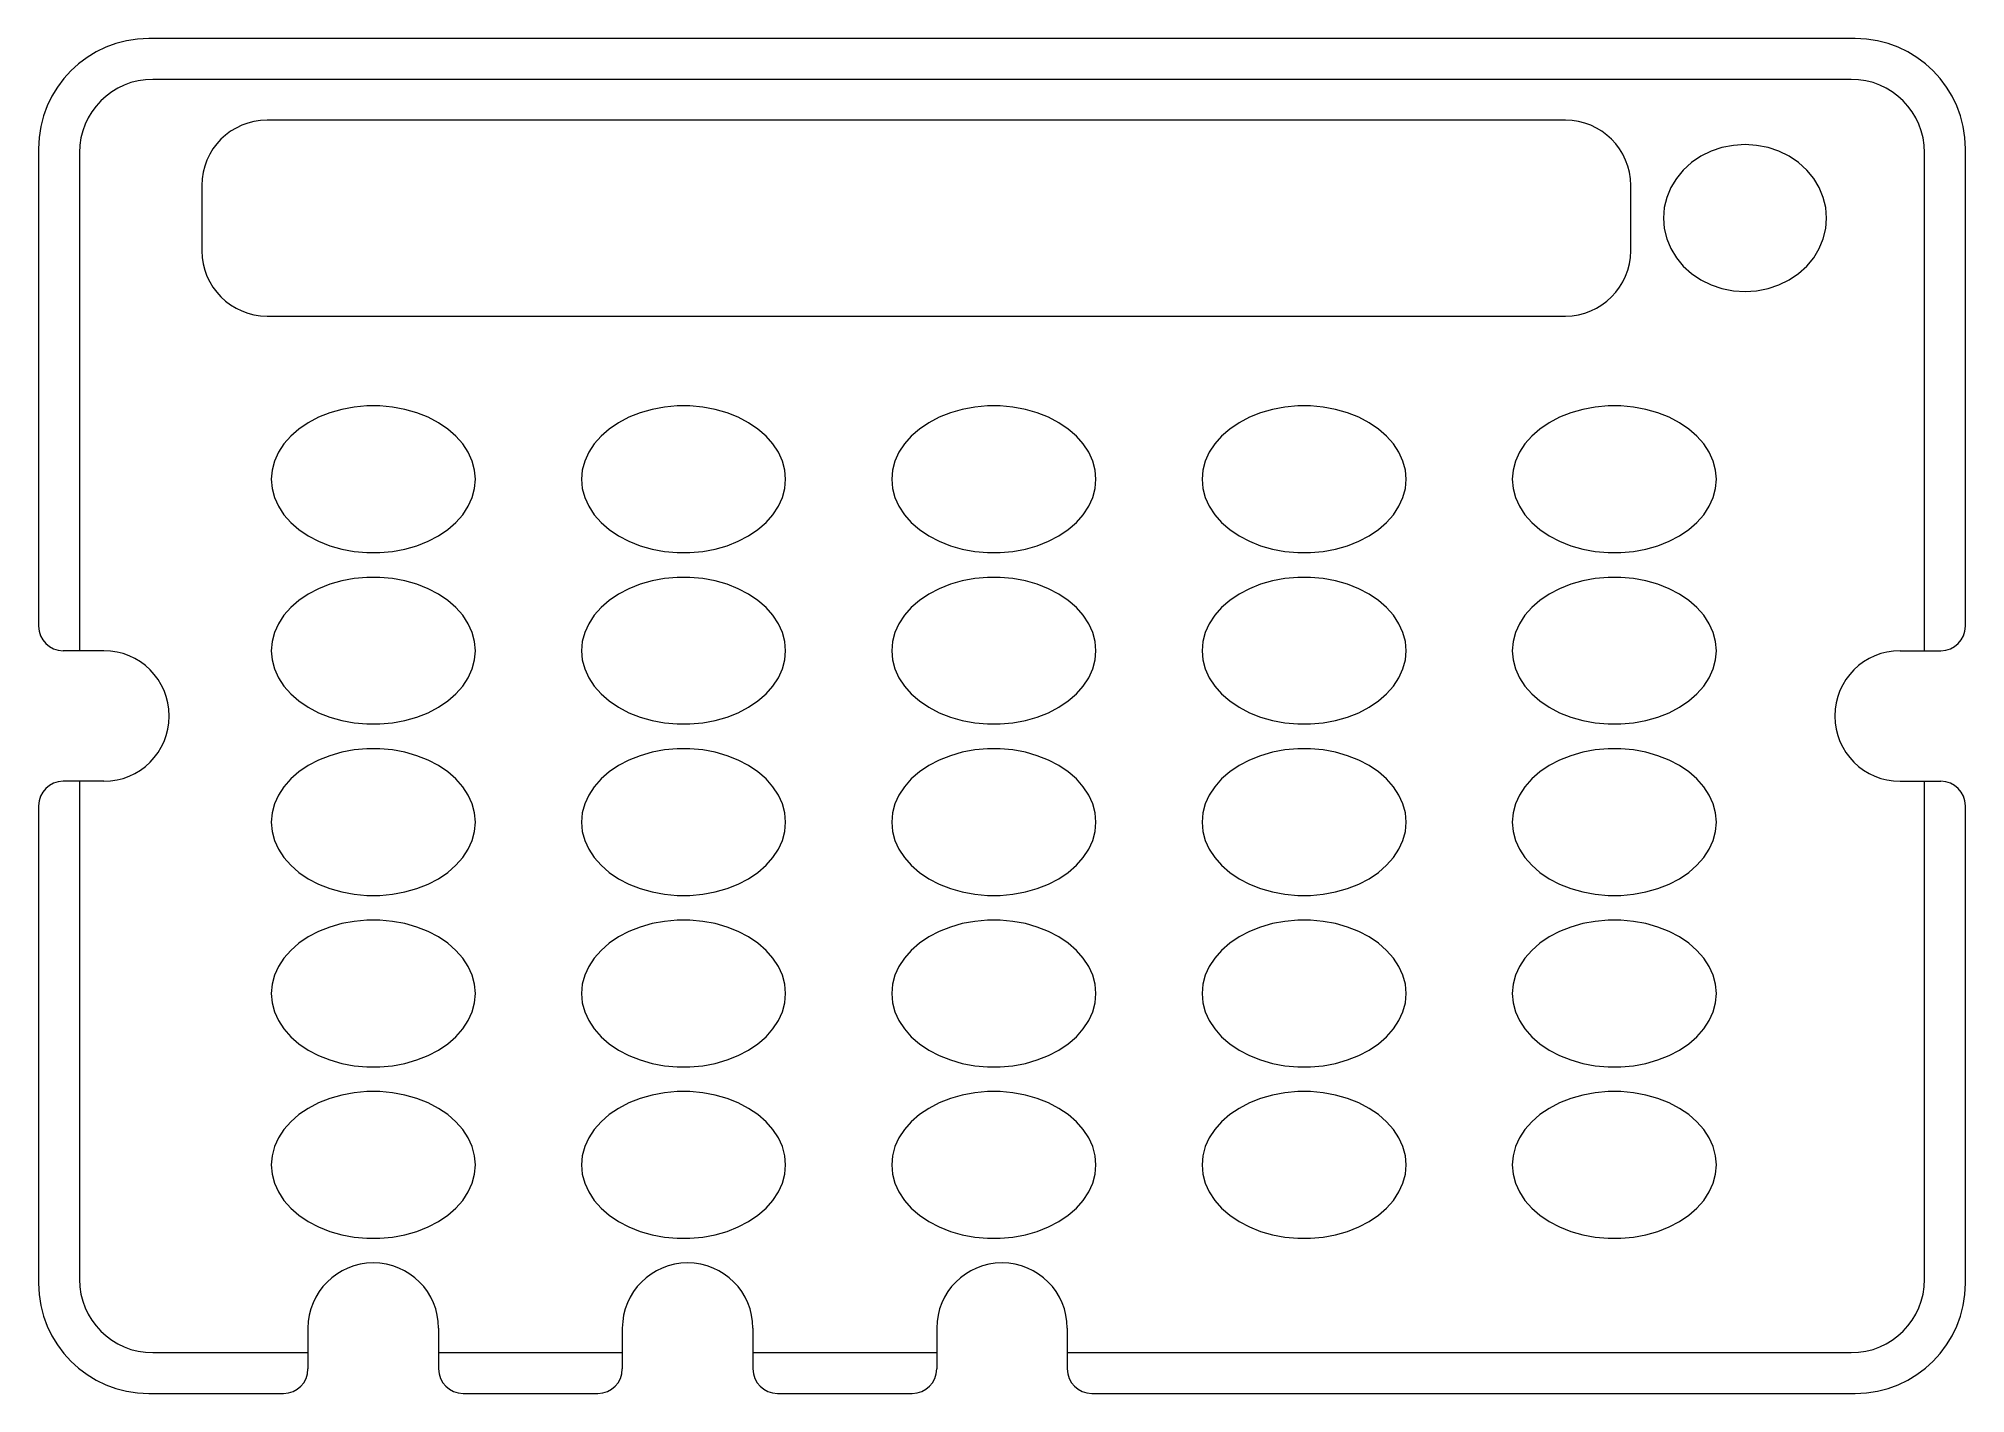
# Model space of a CAD drawing. Header units: millimetres. Extents: x -118 to 118, y -83 to 83.
import ezdxf

# ---------------------------------------------------------------- set-up
doc = ezdxf.new("R2010")
doc.units = ezdxf.units.MM

msp = doc.modelspace()

# ---------------------------------------------------------------- linework, layer by layer
at = {"color": 7, "linetype": 'Continuous', "lineweight": 15}
for p, q in [((104.5, 83), (-104.5, 83)), ((104, 78), (-104, 78)), ((69, 73), (-90, 73)), ((-118, 69.5), (-118, 11)), ((-113, 69), (-113, 8)), ((113, 8), (113, 69)), ((118, 11), (118, 69.5)), ((-98, 65), (-98, 57)), ((77, 57), (77, 65)), ((-90, 49), (69, 49)), ((-110, 8), (-115, 8)), ((110, 8), (115, 8)), ((-110, -8), (-115, -8)), ((-113, -8), (-113, -69)), ((110, -8), (115, -8)), ((113, -69), (113, -8)), ((-118, -11), (-118, -69.5)), ((118, -69.5), (118, -11)), ((-85, -75), (-85, -80)), ((-69, -75), (-69, -80)), ((-46.5, -75), (-46.5, -80)), ((-30.5, -75), (-30.5, -80)), ((-8, -75), (-8, -80)), ((8, -75), (8, -80)), ((-104, -78), (-85, -78)), ((-69, -78), (-46.5, -78)), ((-30.5, -78), (-8, -78)), ((8, -78), (104, -78)), ((-104.5, -83), (-88, -83)), ((-66, -83), (-49.5, -83)), ((-27.5, -83), (-11, -83)), ((11, -83), (104.5, -83))]:
    msp.add_line(p, q, dxfattribs=at)
at = {"color": 7, "linetype": 'Continuous', "lineweight": 15, "flags": 128}
for points in [[(101, 61), (100.9, 62.28), (100.59, 63.54), (100.1, 64.74), (99.41, 65.87), (98.56, 66.89), (97.55, 67.8), (96.41, 68.57), (95.15, 69.19), (93.82, 69.64), (92.42, 69.91), (91, 70), (89.58, 69.91), (88.18, 69.64), (86.85, 69.19), (85.59, 68.57), (84.45, 67.8), (83.44, 66.89), (82.59, 65.87), (81.9, 64.74), (81.41, 63.54), (81.1, 62.28), (81, 61), (81.1, 59.72), (81.41, 58.46), (81.9, 57.26), (82.59, 56.13), (83.44, 55.11), (84.45, 54.2), (85.59, 53.43), (86.85, 52.81), (88.18, 52.36), (89.58, 52.09), (91, 52), (92.42, 52.09), (93.82, 52.36), (95.15, 52.81), (96.41, 53.43), (97.55, 54.2), (98.56, 55.11), (99.41, 56.13), (100.1, 57.26), (100.59, 58.46), (100.9, 59.72), (101, 61)], [(-64.5, 29), (-64.6, 30.13), (-64.89, 31.24), (-65.38, 32.31), (-66.05, 33.34), (-66.89, 34.29), (-67.89, 35.16), (-69.03, 35.93), (-70.3, 36.6), (-71.68, 37.14), (-73.14, 37.56), (-74.66, 37.84), (-76.22, 37.98), (-77.78, 37.98), (-79.34, 37.84), (-80.86, 37.56), (-82.32, 37.14), (-83.7, 36.6), (-84.97, 35.93), (-86.11, 35.16), (-87.11, 34.29), (-87.95, 33.34), (-88.62, 32.31), (-89.11, 31.24), (-89.4, 30.13), (-89.5, 29), (-89.4, 27.87), (-89.11, 26.76), (-88.62, 25.69), (-87.95, 24.66), (-87.11, 23.71), (-86.11, 22.84), (-84.97, 22.07), (-83.7, 21.4), (-82.32, 20.86), (-80.86, 20.44), (-79.34, 20.16), (-77.78, 20.02), (-76.22, 20.02), (-74.66, 20.16), (-73.14, 20.44), (-71.68, 20.86), (-70.3, 21.4), (-69.03, 22.07), (-67.89, 22.84), (-66.89, 23.71), (-66.05, 24.66), (-65.38, 25.69), (-64.89, 26.76), (-64.6, 27.87), (-64.5, 29)], [(-26.5, 29), (-26.6, 30.13), (-26.89, 31.24), (-27.38, 32.31), (-28.05, 33.34), (-28.89, 34.29), (-29.89, 35.16), (-31.03, 35.93), (-32.3, 36.6), (-33.68, 37.14), (-35.14, 37.56), (-36.66, 37.84), (-38.22, 37.98), (-39.78, 37.98), (-41.34, 37.84), (-42.86, 37.56), (-44.32, 37.14), (-45.7, 36.6), (-46.97, 35.93), (-48.11, 35.16), (-49.11, 34.29), (-49.95, 33.34), (-50.62, 32.31), (-51.11, 31.24), (-51.4, 30.13), (-51.5, 29), (-51.4, 27.87), (-51.11, 26.76), (-50.62, 25.69), (-49.95, 24.66), (-49.11, 23.71), (-48.11, 22.84), (-46.97, 22.07), (-45.7, 21.4), (-44.32, 20.86), (-42.86, 20.44), (-41.34, 20.16), (-39.78, 20.02), (-38.22, 20.02), (-36.66, 20.16), (-35.14, 20.44), (-33.68, 20.86), (-32.3, 21.4), (-31.03, 22.07), (-29.89, 22.84), (-28.89, 23.71), (-28.05, 24.66), (-27.38, 25.69), (-26.89, 26.76), (-26.6, 27.87), (-26.5, 29)], [(11.5, 29), (11.4, 30.13), (11.11, 31.24), (10.62, 32.31), (9.95, 33.34), (9.11, 34.29), (8.11, 35.16), (6.97, 35.93), (5.7, 36.6), (4.32, 37.14), (2.86, 37.56), (1.34, 37.84), (-0.22, 37.98), (-1.78, 37.98), (-3.34, 37.84), (-4.86, 37.56), (-6.32, 37.14), (-7.7, 36.6), (-8.97, 35.93), (-10.11, 35.16), (-11.11, 34.29), (-11.95, 33.34), (-12.62, 32.31), (-13.11, 31.24), (-13.4, 30.13), (-13.5, 29), (-13.4, 27.87), (-13.11, 26.76), (-12.62, 25.69), (-11.95, 24.66), (-11.11, 23.71), (-10.11, 22.84), (-8.97, 22.07), (-7.7, 21.4), (-6.32, 20.86), (-4.86, 20.44), (-3.34, 20.16), (-1.78, 20.02), (-0.22, 20.02), (1.34, 20.16), (2.86, 20.44), (4.32, 20.86), (5.7, 21.4), (6.97, 22.07), (8.11, 22.84), (9.11, 23.71), (9.95, 24.66), (10.62, 25.69), (11.11, 26.76), (11.4, 27.87), (11.5, 29)], [(49.5, 29), (49.4, 30.13), (49.11, 31.24), (48.62, 32.31), (47.95, 33.34), (47.11, 34.29), (46.11, 35.16), (44.97, 35.93), (43.7, 36.6), (42.32, 37.14), (40.86, 37.56), (39.34, 37.84), (37.78, 37.98), (36.22, 37.98), (34.66, 37.84), (33.14, 37.56), (31.68, 37.14), (30.3, 36.6), (29.03, 35.93), (27.89, 35.16), (26.89, 34.29), (26.05, 33.34), (25.38, 32.31), (24.89, 31.24), (24.6, 30.13), (24.5, 29), (24.6, 27.87), (24.89, 26.76), (25.38, 25.69), (26.05, 24.66), (26.89, 23.71), (27.89, 22.84), (29.03, 22.07), (30.3, 21.4), (31.68, 20.86), (33.14, 20.44), (34.66, 20.16), (36.22, 20.02), (37.78, 20.02), (39.34, 20.16), (40.86, 20.44), (42.32, 20.86), (43.7, 21.4), (44.97, 22.07), (46.11, 22.84), (47.11, 23.71), (47.95, 24.66), (48.62, 25.69), (49.11, 26.76), (49.4, 27.87), (49.5, 29)], [(87.5, 29), (87.4, 30.13), (87.11, 31.24), (86.62, 32.31), (85.95, 33.34), (85.11, 34.29), (84.11, 35.16), (82.97, 35.93), (81.7, 36.6), (80.32, 37.14), (78.86, 37.56), (77.34, 37.84), (75.78, 37.98), (74.22, 37.98), (72.66, 37.84), (71.14, 37.56), (69.68, 37.14), (68.3, 36.6), (67.03, 35.93), (65.89, 35.16), (64.89, 34.29), (64.05, 33.34), (63.38, 32.31), (62.89, 31.24), (62.6, 30.13), (62.5, 29), (62.6, 27.87), (62.89, 26.76), (63.38, 25.69), (64.05, 24.66), (64.89, 23.71), (65.89, 22.84), (67.03, 22.07), (68.3, 21.4), (69.68, 20.86), (71.14, 20.44), (72.66, 20.16), (74.22, 20.02), (75.78, 20.02), (77.34, 20.16), (78.86, 20.44), (80.32, 20.86), (81.7, 21.4), (82.97, 22.07), (84.11, 22.84), (85.11, 23.71), (85.95, 24.66), (86.62, 25.69), (87.11, 26.76), (87.4, 27.87), (87.5, 29)], [(-64.5, 8), (-64.6, 9.13), (-64.89, 10.24), (-65.38, 11.31), (-66.05, 12.34), (-66.89, 13.29), (-67.89, 14.16), (-69.03, 14.93), (-70.3, 15.6), (-71.68, 16.14), (-73.14, 16.56), (-74.66, 16.84), (-76.22, 16.98), (-77.78, 16.98), (-79.34, 16.84), (-80.86, 16.56), (-82.32, 16.14), (-83.7, 15.6), (-84.97, 14.93), (-86.11, 14.16), (-87.11, 13.29), (-87.95, 12.34), (-88.62, 11.31), (-89.11, 10.24), (-89.4, 9.13), (-89.5, 8), (-89.4, 6.87), (-89.11, 5.76), (-88.62, 4.69), (-87.95, 3.66), (-87.11, 2.71), (-86.11, 1.84), (-84.97, 1.07), (-83.7, 0.4), (-82.32, -0.14), (-80.86, -0.56), (-79.34, -0.84), (-77.78, -0.98), (-76.22, -0.98), (-74.66, -0.84), (-73.14, -0.56), (-71.68, -0.14), (-70.3, 0.4), (-69.03, 1.07), (-67.89, 1.84), (-66.89, 2.71), (-66.05, 3.66), (-65.38, 4.69), (-64.89, 5.76), (-64.6, 6.87), (-64.5, 8)], [(-26.5, 8), (-26.6, 9.13), (-26.89, 10.24), (-27.38, 11.31), (-28.05, 12.34), (-28.89, 13.29), (-29.89, 14.16), (-31.03, 14.93), (-32.3, 15.6), (-33.68, 16.14), (-35.14, 16.56), (-36.66, 16.84), (-38.22, 16.98), (-39.78, 16.98), (-41.34, 16.84), (-42.86, 16.56), (-44.32, 16.14), (-45.7, 15.6), (-46.97, 14.93), (-48.11, 14.16), (-49.11, 13.29), (-49.95, 12.34), (-50.62, 11.31), (-51.11, 10.24), (-51.4, 9.13), (-51.5, 8), (-51.4, 6.87), (-51.11, 5.76), (-50.62, 4.69), (-49.95, 3.66), (-49.11, 2.71), (-48.11, 1.84), (-46.97, 1.07), (-45.7, 0.4), (-44.32, -0.14), (-42.86, -0.56), (-41.34, -0.84), (-39.78, -0.98), (-38.22, -0.98), (-36.66, -0.84), (-35.14, -0.56), (-33.68, -0.14), (-32.3, 0.4), (-31.03, 1.07), (-29.89, 1.84), (-28.89, 2.71), (-28.05, 3.66), (-27.38, 4.69), (-26.89, 5.76), (-26.6, 6.87), (-26.5, 8)], [(11.5, 8), (11.4, 9.13), (11.11, 10.24), (10.62, 11.31), (9.95, 12.34), (9.11, 13.29), (8.11, 14.16), (6.97, 14.93), (5.7, 15.6), (4.32, 16.14), (2.86, 16.56), (1.34, 16.84), (-0.22, 16.98), (-1.78, 16.98), (-3.34, 16.84), (-4.86, 16.56), (-6.32, 16.14), (-7.7, 15.6), (-8.97, 14.93), (-10.11, 14.16), (-11.11, 13.29), (-11.95, 12.34), (-12.62, 11.31), (-13.11, 10.24), (-13.4, 9.13), (-13.5, 8), (-13.4, 6.87), (-13.11, 5.76), (-12.62, 4.69), (-11.95, 3.66), (-11.11, 2.71), (-10.11, 1.84), (-8.97, 1.07), (-7.7, 0.4), (-6.32, -0.14), (-4.86, -0.56), (-3.34, -0.84), (-1.78, -0.98), (-0.22, -0.98), (1.34, -0.84), (2.86, -0.56), (4.32, -0.14), (5.7, 0.4), (6.97, 1.07), (8.11, 1.84), (9.11, 2.71), (9.95, 3.66), (10.62, 4.69), (11.11, 5.76), (11.4, 6.87), (11.5, 8)], [(49.5, 8), (49.4, 9.13), (49.11, 10.24), (48.62, 11.31), (47.95, 12.34), (47.11, 13.29), (46.11, 14.16), (44.97, 14.93), (43.7, 15.6), (42.32, 16.14), (40.86, 16.56), (39.34, 16.84), (37.78, 16.98), (36.22, 16.98), (34.66, 16.84), (33.14, 16.56), (31.68, 16.14), (30.3, 15.6), (29.03, 14.93), (27.89, 14.16), (26.89, 13.29), (26.05, 12.34), (25.38, 11.31), (24.89, 10.24), (24.6, 9.13), (24.5, 8), (24.6, 6.87), (24.89, 5.76), (25.38, 4.69), (26.05, 3.66), (26.89, 2.71), (27.89, 1.84), (29.03, 1.07), (30.3, 0.4), (31.68, -0.14), (33.14, -0.56), (34.66, -0.84), (36.22, -0.98), (37.78, -0.98), (39.34, -0.84), (40.86, -0.56), (42.32, -0.14), (43.7, 0.4), (44.97, 1.07), (46.11, 1.84), (47.11, 2.71), (47.95, 3.66), (48.62, 4.69), (49.11, 5.76), (49.4, 6.87), (49.5, 8)], [(87.5, 8), (87.4, 9.13), (87.11, 10.24), (86.62, 11.31), (85.95, 12.34), (85.11, 13.29), (84.11, 14.16), (82.97, 14.93), (81.7, 15.6), (80.32, 16.14), (78.86, 16.56), (77.34, 16.84), (75.78, 16.98), (74.22, 16.98), (72.66, 16.84), (71.14, 16.56), (69.68, 16.14), (68.3, 15.6), (67.03, 14.93), (65.89, 14.16), (64.89, 13.29), (64.05, 12.34), (63.38, 11.31), (62.89, 10.24), (62.6, 9.13), (62.5, 8), (62.6, 6.87), (62.89, 5.76), (63.38, 4.69), (64.05, 3.66), (64.89, 2.71), (65.89, 1.84), (67.03, 1.07), (68.3, 0.4), (69.68, -0.14), (71.14, -0.56), (72.66, -0.84), (74.22, -0.98), (75.78, -0.98), (77.34, -0.84), (78.86, -0.56), (80.32, -0.14), (81.7, 0.4), (82.97, 1.07), (84.11, 1.84), (85.11, 2.71), (85.95, 3.66), (86.62, 4.69), (87.11, 5.76), (87.4, 6.87), (87.5, 8)], [(-64.5, -13), (-64.6, -11.87), (-64.89, -10.76), (-65.38, -9.69), (-66.05, -8.66), (-66.89, -7.71), (-67.89, -6.84), (-69.03, -6.07), (-70.3, -5.4), (-71.68, -4.86), (-73.14, -4.44), (-74.66, -4.16), (-76.22, -4.02), (-77.78, -4.02), (-79.34, -4.16), (-80.86, -4.44), (-82.32, -4.86), (-83.7, -5.4), (-84.97, -6.07), (-86.11, -6.84), (-87.11, -7.71), (-87.95, -8.66), (-88.62, -9.69), (-89.11, -10.76), (-89.4, -11.87), (-89.5, -13), (-89.4, -14.13), (-89.11, -15.24), (-88.62, -16.31), (-87.95, -17.34), (-87.11, -18.29), (-86.11, -19.16), (-84.97, -19.93), (-83.7, -20.6), (-82.32, -21.14), (-80.86, -21.56), (-79.34, -21.84), (-77.78, -21.98), (-76.22, -21.98), (-74.66, -21.84), (-73.14, -21.56), (-71.68, -21.14), (-70.3, -20.6), (-69.03, -19.93), (-67.89, -19.16), (-66.89, -18.29), (-66.05, -17.34), (-65.38, -16.31), (-64.89, -15.24), (-64.6, -14.13), (-64.5, -13)], [(-26.5, -13), (-26.6, -11.87), (-26.89, -10.76), (-27.38, -9.69), (-28.05, -8.66), (-28.89, -7.71), (-29.89, -6.84), (-31.03, -6.07), (-32.3, -5.4), (-33.68, -4.86), (-35.14, -4.44), (-36.66, -4.16), (-38.22, -4.02), (-39.78, -4.02), (-41.34, -4.16), (-42.86, -4.44), (-44.32, -4.86), (-45.7, -5.4), (-46.97, -6.07), (-48.11, -6.84), (-49.11, -7.71), (-49.95, -8.66), (-50.62, -9.69), (-51.11, -10.76), (-51.4, -11.87), (-51.5, -13), (-51.4, -14.13), (-51.11, -15.24), (-50.62, -16.31), (-49.95, -17.34), (-49.11, -18.29), (-48.11, -19.16), (-46.97, -19.93), (-45.7, -20.6), (-44.32, -21.14), (-42.86, -21.56), (-41.34, -21.84), (-39.78, -21.98), (-38.22, -21.98), (-36.66, -21.84), (-35.14, -21.56), (-33.68, -21.14), (-32.3, -20.6), (-31.03, -19.93), (-29.89, -19.16), (-28.89, -18.29), (-28.05, -17.34), (-27.38, -16.31), (-26.89, -15.24), (-26.6, -14.13), (-26.5, -13)], [(11.5, -13), (11.4, -11.87), (11.11, -10.76), (10.62, -9.69), (9.95, -8.66), (9.11, -7.71), (8.11, -6.84), (6.97, -6.07), (5.7, -5.4), (4.32, -4.86), (2.86, -4.44), (1.34, -4.16), (-0.22, -4.02), (-1.78, -4.02), (-3.34, -4.16), (-4.86, -4.44), (-6.32, -4.86), (-7.7, -5.4), (-8.97, -6.07), (-10.11, -6.84), (-11.11, -7.71), (-11.95, -8.66), (-12.62, -9.69), (-13.11, -10.76), (-13.4, -11.87), (-13.5, -13), (-13.4, -14.13), (-13.11, -15.24), (-12.62, -16.31), (-11.95, -17.34), (-11.11, -18.29), (-10.11, -19.16), (-8.97, -19.93), (-7.7, -20.6), (-6.32, -21.14), (-4.86, -21.56), (-3.34, -21.84), (-1.78, -21.98), (-0.22, -21.98), (1.34, -21.84), (2.86, -21.56), (4.32, -21.14), (5.7, -20.6), (6.97, -19.93), (8.11, -19.16), (9.11, -18.29), (9.95, -17.34), (10.62, -16.31), (11.11, -15.24), (11.4, -14.13), (11.5, -13)], [(49.5, -13), (49.4, -11.87), (49.11, -10.76), (48.62, -9.69), (47.95, -8.66), (47.11, -7.71), (46.11, -6.84), (44.97, -6.07), (43.7, -5.4), (42.32, -4.86), (40.86, -4.44), (39.34, -4.16), (37.78, -4.02), (36.22, -4.02), (34.66, -4.16), (33.14, -4.44), (31.68, -4.86), (30.3, -5.4), (29.03, -6.07), (27.89, -6.84), (26.89, -7.71), (26.05, -8.66), (25.38, -9.69), (24.89, -10.76), (24.6, -11.87), (24.5, -13), (24.6, -14.13), (24.89, -15.24), (25.38, -16.31), (26.05, -17.34), (26.89, -18.29), (27.89, -19.16), (29.03, -19.93), (30.3, -20.6), (31.68, -21.14), (33.14, -21.56), (34.66, -21.84), (36.22, -21.98), (37.78, -21.98), (39.34, -21.84), (40.86, -21.56), (42.32, -21.14), (43.7, -20.6), (44.97, -19.93), (46.11, -19.16), (47.11, -18.29), (47.95, -17.34), (48.62, -16.31), (49.11, -15.24), (49.4, -14.13), (49.5, -13)], [(87.5, -13), (87.4, -11.87), (87.11, -10.76), (86.62, -9.69), (85.95, -8.66), (85.11, -7.71), (84.11, -6.84), (82.97, -6.07), (81.7, -5.4), (80.32, -4.86), (78.86, -4.44), (77.34, -4.16), (75.78, -4.02), (74.22, -4.02), (72.66, -4.16), (71.14, -4.44), (69.68, -4.86), (68.3, -5.4), (67.03, -6.07), (65.89, -6.84), (64.89, -7.71), (64.05, -8.66), (63.38, -9.69), (62.89, -10.76), (62.6, -11.87), (62.5, -13), (62.6, -14.13), (62.89, -15.24), (63.38, -16.31), (64.05, -17.34), (64.89, -18.29), (65.89, -19.16), (67.03, -19.93), (68.3, -20.6), (69.68, -21.14), (71.14, -21.56), (72.66, -21.84), (74.22, -21.98), (75.78, -21.98), (77.34, -21.84), (78.86, -21.56), (80.32, -21.14), (81.7, -20.6), (82.97, -19.93), (84.11, -19.16), (85.11, -18.29), (85.95, -17.34), (86.62, -16.31), (87.11, -15.24), (87.4, -14.13), (87.5, -13)], [(-64.5, -34), (-64.6, -32.87), (-64.89, -31.76), (-65.38, -30.69), (-66.05, -29.66), (-66.89, -28.71), (-67.89, -27.84), (-69.03, -27.07), (-70.3, -26.4), (-71.68, -25.86), (-73.14, -25.44), (-74.66, -25.16), (-76.22, -25.02), (-77.78, -25.02), (-79.34, -25.16), (-80.86, -25.44), (-82.32, -25.86), (-83.7, -26.4), (-84.97, -27.07), (-86.11, -27.84), (-87.11, -28.71), (-87.95, -29.66), (-88.62, -30.69), (-89.11, -31.76), (-89.4, -32.87), (-89.5, -34), (-89.4, -35.13), (-89.11, -36.24), (-88.62, -37.31), (-87.95, -38.34), (-87.11, -39.29), (-86.11, -40.16), (-84.97, -40.93), (-83.7, -41.6), (-82.32, -42.14), (-80.86, -42.56), (-79.34, -42.84), (-77.78, -42.98), (-76.22, -42.98), (-74.66, -42.84), (-73.14, -42.56), (-71.68, -42.14), (-70.3, -41.6), (-69.03, -40.93), (-67.89, -40.16), (-66.89, -39.29), (-66.05, -38.34), (-65.38, -37.31), (-64.89, -36.24), (-64.6, -35.13), (-64.5, -34)], [(-26.5, -34), (-26.6, -32.87), (-26.89, -31.76), (-27.38, -30.69), (-28.05, -29.66), (-28.89, -28.71), (-29.89, -27.84), (-31.03, -27.07), (-32.3, -26.4), (-33.68, -25.86), (-35.14, -25.44), (-36.66, -25.16), (-38.22, -25.02), (-39.78, -25.02), (-41.34, -25.16), (-42.86, -25.44), (-44.32, -25.86), (-45.7, -26.4), (-46.97, -27.07), (-48.11, -27.84), (-49.11, -28.71), (-49.95, -29.66), (-50.62, -30.69), (-51.11, -31.76), (-51.4, -32.87), (-51.5, -34), (-51.4, -35.13), (-51.11, -36.24), (-50.62, -37.31), (-49.95, -38.34), (-49.11, -39.29), (-48.11, -40.16), (-46.97, -40.93), (-45.7, -41.6), (-44.32, -42.14), (-42.86, -42.56), (-41.34, -42.84), (-39.78, -42.98), (-38.22, -42.98), (-36.66, -42.84), (-35.14, -42.56), (-33.68, -42.14), (-32.3, -41.6), (-31.03, -40.93), (-29.89, -40.16), (-28.89, -39.29), (-28.05, -38.34), (-27.38, -37.31), (-26.89, -36.24), (-26.6, -35.13), (-26.5, -34)], [(11.5, -34), (11.4, -32.87), (11.11, -31.76), (10.62, -30.69), (9.95, -29.66), (9.11, -28.71), (8.11, -27.84), (6.97, -27.07), (5.7, -26.4), (4.32, -25.86), (2.86, -25.44), (1.34, -25.16), (-0.22, -25.02), (-1.78, -25.02), (-3.34, -25.16), (-4.86, -25.44), (-6.32, -25.86), (-7.7, -26.4), (-8.97, -27.07), (-10.11, -27.84), (-11.11, -28.71), (-11.95, -29.66), (-12.62, -30.69), (-13.11, -31.76), (-13.4, -32.87), (-13.5, -34), (-13.4, -35.13), (-13.11, -36.24), (-12.62, -37.31), (-11.95, -38.34), (-11.11, -39.29), (-10.11, -40.16), (-8.97, -40.93), (-7.7, -41.6), (-6.32, -42.14), (-4.86, -42.56), (-3.34, -42.84), (-1.78, -42.98), (-0.22, -42.98), (1.34, -42.84), (2.86, -42.56), (4.32, -42.14), (5.7, -41.6), (6.97, -40.93), (8.11, -40.16), (9.11, -39.29), (9.95, -38.34), (10.62, -37.31), (11.11, -36.24), (11.4, -35.13), (11.5, -34)], [(49.5, -34), (49.4, -32.87), (49.11, -31.76), (48.62, -30.69), (47.95, -29.66), (47.11, -28.71), (46.11, -27.84), (44.97, -27.07), (43.7, -26.4), (42.32, -25.86), (40.86, -25.44), (39.34, -25.16), (37.78, -25.02), (36.22, -25.02), (34.66, -25.16), (33.14, -25.44), (31.68, -25.86), (30.3, -26.4), (29.03, -27.07), (27.89, -27.84), (26.89, -28.71), (26.05, -29.66), (25.38, -30.69), (24.89, -31.76), (24.6, -32.87), (24.5, -34), (24.6, -35.13), (24.89, -36.24), (25.38, -37.31), (26.05, -38.34), (26.89, -39.29), (27.89, -40.16), (29.03, -40.93), (30.3, -41.6), (31.68, -42.14), (33.14, -42.56), (34.66, -42.84), (36.22, -42.98), (37.78, -42.98), (39.34, -42.84), (40.86, -42.56), (42.32, -42.14), (43.7, -41.6), (44.97, -40.93), (46.11, -40.16), (47.11, -39.29), (47.95, -38.34), (48.62, -37.31), (49.11, -36.24), (49.4, -35.13), (49.5, -34)], [(87.5, -34), (87.4, -32.87), (87.11, -31.76), (86.62, -30.69), (85.95, -29.66), (85.11, -28.71), (84.11, -27.84), (82.97, -27.07), (81.7, -26.4), (80.32, -25.86), (78.86, -25.44), (77.34, -25.16), (75.78, -25.02), (74.22, -25.02), (72.66, -25.16), (71.14, -25.44), (69.68, -25.86), (68.3, -26.4), (67.03, -27.07), (65.89, -27.84), (64.89, -28.71), (64.05, -29.66), (63.38, -30.69), (62.89, -31.76), (62.6, -32.87), (62.5, -34), (62.6, -35.13), (62.89, -36.24), (63.38, -37.31), (64.05, -38.34), (64.89, -39.29), (65.89, -40.16), (67.03, -40.93), (68.3, -41.6), (69.68, -42.14), (71.14, -42.56), (72.66, -42.84), (74.22, -42.98), (75.78, -42.98), (77.34, -42.84), (78.86, -42.56), (80.32, -42.14), (81.7, -41.6), (82.97, -40.93), (84.11, -40.16), (85.11, -39.29), (85.95, -38.34), (86.62, -37.31), (87.11, -36.24), (87.4, -35.13), (87.5, -34)], [(-64.5, -55), (-64.6, -53.87), (-64.89, -52.76), (-65.38, -51.69), (-66.05, -50.66), (-66.89, -49.71), (-67.89, -48.84), (-69.03, -48.07), (-70.3, -47.4), (-71.68, -46.86), (-73.14, -46.44), (-74.66, -46.16), (-76.22, -46.02), (-77.78, -46.02), (-79.34, -46.16), (-80.86, -46.44), (-82.32, -46.86), (-83.7, -47.4), (-84.97, -48.07), (-86.11, -48.84), (-87.11, -49.71), (-87.95, -50.66), (-88.62, -51.69), (-89.11, -52.76), (-89.4, -53.87), (-89.5, -55), (-89.4, -56.13), (-89.11, -57.24), (-88.62, -58.31), (-87.95, -59.34), (-87.11, -60.29), (-86.11, -61.16), (-84.97, -61.93), (-83.7, -62.6), (-82.32, -63.14), (-80.86, -63.56), (-79.34, -63.84), (-77.78, -63.98), (-76.22, -63.98), (-74.66, -63.84), (-73.14, -63.56), (-71.68, -63.14), (-70.3, -62.6), (-69.03, -61.93), (-67.89, -61.16), (-66.89, -60.29), (-66.05, -59.34), (-65.38, -58.31), (-64.89, -57.24), (-64.6, -56.13), (-64.5, -55)], [(-26.5, -55), (-26.6, -53.87), (-26.89, -52.76), (-27.38, -51.69), (-28.05, -50.66), (-28.89, -49.71), (-29.89, -48.84), (-31.03, -48.07), (-32.3, -47.4), (-33.68, -46.86), (-35.14, -46.44), (-36.66, -46.16), (-38.22, -46.02), (-39.78, -46.02), (-41.34, -46.16), (-42.86, -46.44), (-44.32, -46.86), (-45.7, -47.4), (-46.97, -48.07), (-48.11, -48.84), (-49.11, -49.71), (-49.95, -50.66), (-50.62, -51.69), (-51.11, -52.76), (-51.4, -53.87), (-51.5, -55), (-51.4, -56.13), (-51.11, -57.24), (-50.62, -58.31), (-49.95, -59.34), (-49.11, -60.29), (-48.11, -61.16), (-46.97, -61.93), (-45.7, -62.6), (-44.32, -63.14), (-42.86, -63.56), (-41.34, -63.84), (-39.78, -63.98), (-38.22, -63.98), (-36.66, -63.84), (-35.14, -63.56), (-33.68, -63.14), (-32.3, -62.6), (-31.03, -61.93), (-29.89, -61.16), (-28.89, -60.29), (-28.05, -59.34), (-27.38, -58.31), (-26.89, -57.24), (-26.6, -56.13), (-26.5, -55)], [(11.5, -55), (11.4, -53.87), (11.11, -52.76), (10.62, -51.69), (9.95, -50.66), (9.11, -49.71), (8.11, -48.84), (6.97, -48.07), (5.7, -47.4), (4.32, -46.86), (2.86, -46.44), (1.34, -46.16), (-0.22, -46.02), (-1.78, -46.02), (-3.34, -46.16), (-4.86, -46.44), (-6.32, -46.86), (-7.7, -47.4), (-8.97, -48.07), (-10.11, -48.84), (-11.11, -49.71), (-11.95, -50.66), (-12.62, -51.69), (-13.11, -52.76), (-13.4, -53.87), (-13.5, -55), (-13.4, -56.13), (-13.11, -57.24), (-12.62, -58.31), (-11.95, -59.34), (-11.11, -60.29), (-10.11, -61.16), (-8.97, -61.93), (-7.7, -62.6), (-6.32, -63.14), (-4.86, -63.56), (-3.34, -63.84), (-1.78, -63.98), (-0.22, -63.98), (1.34, -63.84), (2.86, -63.56), (4.32, -63.14), (5.7, -62.6), (6.97, -61.93), (8.11, -61.16), (9.11, -60.29), (9.95, -59.34), (10.62, -58.31), (11.11, -57.24), (11.4, -56.13), (11.5, -55)], [(49.5, -55), (49.4, -53.87), (49.11, -52.76), (48.62, -51.69), (47.95, -50.66), (47.11, -49.71), (46.11, -48.84), (44.97, -48.07), (43.7, -47.4), (42.32, -46.86), (40.86, -46.44), (39.34, -46.16), (37.78, -46.02), (36.22, -46.02), (34.66, -46.16), (33.14, -46.44), (31.68, -46.86), (30.3, -47.4), (29.03, -48.07), (27.89, -48.84), (26.89, -49.71), (26.05, -50.66), (25.38, -51.69), (24.89, -52.76), (24.6, -53.87), (24.5, -55), (24.6, -56.13), (24.89, -57.24), (25.38, -58.31), (26.05, -59.34), (26.89, -60.29), (27.89, -61.16), (29.03, -61.93), (30.3, -62.6), (31.68, -63.14), (33.14, -63.56), (34.66, -63.84), (36.22, -63.98), (37.78, -63.98), (39.34, -63.84), (40.86, -63.56), (42.32, -63.14), (43.7, -62.6), (44.97, -61.93), (46.11, -61.16), (47.11, -60.29), (47.95, -59.34), (48.62, -58.31), (49.11, -57.24), (49.4, -56.13), (49.5, -55)], [(87.5, -55), (87.4, -53.87), (87.11, -52.76), (86.62, -51.69), (85.95, -50.66), (85.11, -49.71), (84.11, -48.84), (82.97, -48.07), (81.7, -47.4), (80.32, -46.86), (78.86, -46.44), (77.34, -46.16), (75.78, -46.02), (74.22, -46.02), (72.66, -46.16), (71.14, -46.44), (69.68, -46.86), (68.3, -47.4), (67.03, -48.07), (65.89, -48.84), (64.89, -49.71), (64.05, -50.66), (63.38, -51.69), (62.89, -52.76), (62.6, -53.87), (62.5, -55), (62.6, -56.13), (62.89, -57.24), (63.38, -58.31), (64.05, -59.34), (64.89, -60.29), (65.89, -61.16), (67.03, -61.93), (68.3, -62.6), (69.68, -63.14), (71.14, -63.56), (72.66, -63.84), (74.22, -63.98), (75.78, -63.98), (77.34, -63.84), (78.86, -63.56), (80.32, -63.14), (81.7, -62.6), (82.97, -61.93), (84.11, -61.16), (85.11, -60.29), (85.95, -59.34), (86.62, -58.31), (87.11, -57.24), (87.4, -56.13), (87.5, -55)]]:
    msp.add_lwpolyline(points, dxfattribs=at)
at = {"color": 7, "linetype": 'Continuous', "lineweight": 15}
for centre, radius, start, end in [((-104.5, 69.5), 13.5, 90, 180), ((104.5, 69.5), 13.5, 0, 90), ((-104, 69), 9, 90, 180), ((104, 69), 9, 0, 90), ((-90, 65), 8, 90, 180), ((69, 65), 8, 0, 90), ((-90, 57), 8, 180, 270), ((69, 57), 8, 270, 0), ((-115, 11), 3, 180, 270), ((115, 11), 3, 270, 0), ((-110, 0), 8, 270, 90), ((110, 0), 8, 90, 270), ((-115, -11), 3, 90, 180), ((115, -11), 3, 0, 90), ((-77, -75), 8, 0, 180), ((-38.5, -75), 8, 0, 180), ((0, -75), 8, 0, 180), ((-104.5, -69.5), 13.5, 180, 270), ((-104, -69), 9, 180, 270), ((104, -69), 9, 270, 0), ((104.5, -69.5), 13.5, 270, 0), ((-88, -80), 3, 270, 0), ((-66, -80), 3, 180, 270), ((-49.5, -80), 3, 270, 0), ((-27.5, -80), 3, 180, 270), ((-11, -80), 3, 270, 0), ((11, -80), 3, 180, 270)]:
    msp.add_arc(centre, radius, start, end, dxfattribs=at)

doc.saveas('drawing.dxf')
